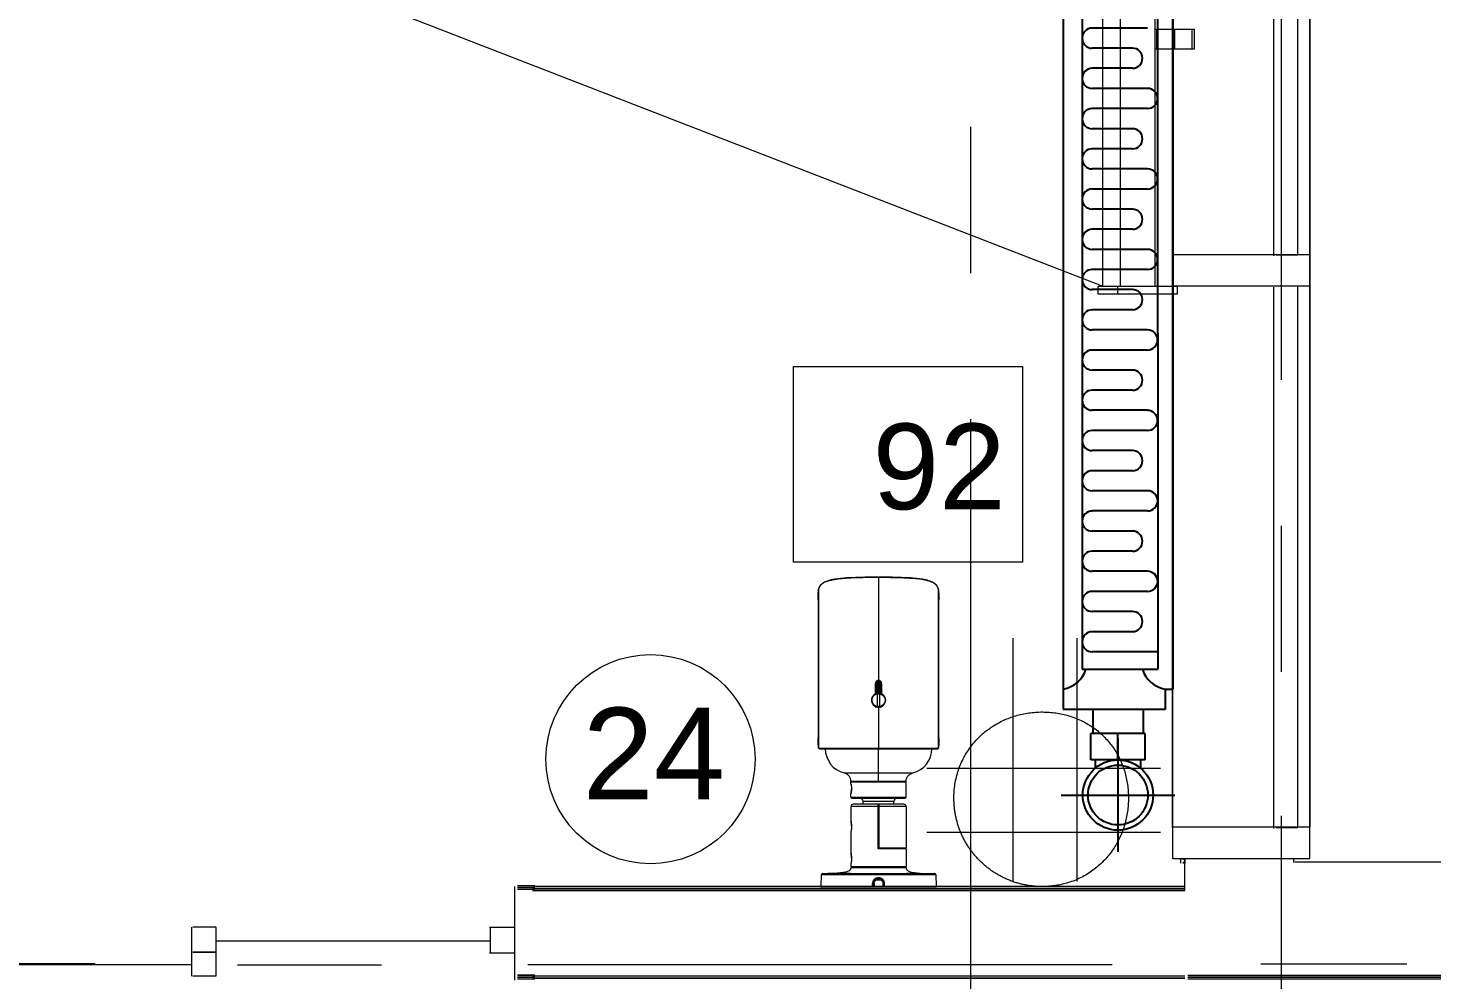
# Model space of a CAD drawing. Header units: inches. Extents: x 0.9 to 36.3, y 0.7 to 23.3.
# Drawn here: x 27.751 to 28.952, y 9.22 to 10.034 of the extents above; entities that cross this region are included whole.
import ezdxf

# ---------------------------------------------------------------- set-up
doc = ezdxf.new("R2010")
doc.units = ezdxf.units.IN
doc.layers.add('Baseboard heater', color=7, linetype='Continuous', true_color=0x581317)
doc.layers.add('Blocks', color=7, linetype='Continuous', lineweight=5, true_color=0x9a9c7f)
doc.layers.add('PDF_Geometry', color=7, linetype='Continuous', lineweight=9, true_color=0x777777)
for name, color, linetype, lineweight in [('CCTV', 38, 'Continuous', 0), ('Numbering CCTV', 38, 'Continuous', 0), ('Numbering receptecles', 170, 'Continuous', 15), ('Receptacles', 170, 'Continuous', 15)]:
    doc.layers.add(name, color=color, linetype=linetype, lineweight=lineweight)
doc.styles.get("Standard").update_dxf_attribs({"font": 'arial.ttf'})

msp = doc.modelspace()

# ---------------------------------------------------------------- linework, layer by layer
at = {"layer": 'Baseboard heater', "linetype": 'ByBlock', "ltscale": 0.5}
for p, q in [((28.6367, 11.0137), (28.6367, 9.4512)), ((28.7304, 10.9962), (28.7305, 9.4687)), ((28.696, 9.5178), (28.6616, 9.5178)), ((28.7176, 9.5006), (28.6616, 9.5006)), ((28.653, 9.4857), (28.7176, 9.4857)), ((28.724, 9.4687), (28.7305, 9.4687)), ((28.724, 9.4687), (28.724, 9.4512)), ((28.724, 9.4512), (28.6367, 9.4512))]:
    msp.add_line(p, q, dxfattribs=at)
at = {"layer": 'Baseboard heater', "linetype": 'ByBlock', "ltscale": 0.3}
for p, q in [((28.6529, 10.9793), (28.653, 9.4857)), ((28.7175, 10.9793), (28.7176, 9.4857)), ((28.7089, 10.0344), (28.6616, 10.0344)), ((28.696, 10.0172), (28.6616, 10.0172)), ((28.696, 10), (28.6616, 10)), ((28.7089, 9.9828), (28.6616, 9.9828)), ((28.7089, 9.9656), (28.6616, 9.9656)), ((28.696, 9.9483), (28.6616, 9.9483)), ((28.696, 9.9311), (28.6616, 9.9311)), ((28.7089, 9.9139), (28.6616, 9.9139)), ((28.7089, 9.8967), (28.6616, 9.8967)), ((28.696, 9.8795), (28.6616, 9.8795)), ((28.696, 9.8622), (28.6616, 9.8622)), ((28.7089, 9.845), (28.6616, 9.845)), ((28.7089, 9.8278), (28.6616, 9.8278)), ((28.696, 9.8106), (28.6616, 9.8106)), ((28.696, 9.7934), (28.6616, 9.7934)), ((28.7089, 9.7761), (28.6616, 9.7761)), ((28.7089, 9.7589), (28.6616, 9.7589)), ((28.696, 9.7417), (28.6616, 9.7417)), ((28.696, 9.7245), (28.6616, 9.7245)), ((28.7089, 9.7073), (28.6616, 9.7073)), ((28.7089, 9.69), (28.6616, 9.69)), ((28.696, 9.6728), (28.6616, 9.6728)), ((28.696, 9.6556), (28.6616, 9.6556)), ((28.709, 9.6384), (28.6616, 9.6384)), ((28.709, 9.6212), (28.6616, 9.6212)), ((28.696, 9.6039), (28.6616, 9.6039)), ((28.696, 9.5867), (28.6616, 9.5867)), ((28.709, 9.5695), (28.6616, 9.5695)), ((28.709, 9.5523), (28.6616, 9.5523)), ((28.696, 9.5351), (28.6616, 9.5351)), ((28.6621, 9.4512), (28.6621, 9.4306)), ((28.7051, 9.4512), (28.7051, 9.4306)), ((28.7069, 9.4306), (28.6604, 9.4306)), ((28.6604, 9.4082), (28.6604, 9.4306)), ((28.6836, 9.4082), (28.6836, 9.4306)), ((28.6836, 9.4266), (28.6836, 9.3294)), ((28.7069, 9.4082), (28.7069, 9.4306)), ((28.7069, 9.4082), (28.6604, 9.4082)), ((28.6642, 9.4082), (28.6642, 9.4011)), ((28.703, 9.4082), (28.703, 9.4011)), ((28.635, 9.378), (28.7322, 9.378))]:
    msp.add_line(p, q, dxfattribs=at)
at = {"layer": 'Baseboard heater', "linetype": 'ByBlock', "ltscale": 0.5}
for radius in [0.0301, 0.0256]:
    msp.add_circle((28.6836, 9.378), radius, dxfattribs=at)
at = {"layer": 'Baseboard heater', "linetype": 'ByBlock', "ltscale": 0.3}
for centre, start, end in [((28.6616, 10.0258), 90.0029, 270.0029), ((28.696, 10.0086), 270.0029, 90.0029), ((28.6616, 9.9914), 90.0029, 270.0029), ((28.7089, 9.9742), 270.0029, 90.0029), ((28.6616, 9.9569), 90.0029, 270.0029), ((28.696, 9.9397), 270.0029, 90.0029), ((28.6616, 9.9225), 90.0029, 270.0029), ((28.7089, 9.9053), 270.0029, 90.0029), ((28.6616, 9.8881), 90.0029, 270.0029), ((28.696, 9.8708), 270.0029, 90.0029), ((28.6616, 9.8536), 90.0029, 270.0029), ((28.7089, 9.8364), 270.0029, 90.0029), ((28.6616, 9.8192), 90.0029, 270.0029), ((28.696, 9.802), 270.0029, 90.0029), ((28.6616, 9.7847), 90.0029, 270.0029), ((28.7089, 9.7675), 270.0029, 90.0029), ((28.6616, 9.7503), 90.0029, 270.0029), ((28.696, 9.7331), 270.0029, 90.0029), ((28.6616, 9.7159), 90.0029, 270.0029), ((28.7089, 9.6986), 270.0029, 90.0029), ((28.6616, 9.6814), 90.0029, 270.0029), ((28.696, 9.6642), 270.0029, 90.0029), ((28.6616, 9.647), 90.0029, 270.0029), ((28.709, 9.6298), 270.0029, 90.0029), ((28.6616, 9.6125), 90.0029, 270.0029), ((28.696, 9.5953), 270.0029, 90.0029), ((28.6616, 9.5781), 90.0029, 270.0029), ((28.709, 9.5609), 270.0029, 90.0029), ((28.6616, 9.5437), 90.0029, 270.0029), ((28.696, 9.5265), 270.0029, 90.0029)]:
    msp.add_arc(centre, 0.00861, start, end, dxfattribs=at)
at = {"layer": 'Baseboard heater', "linetype": 'ByBlock', "ltscale": 0.5}
for centre, radius, start, end in [((28.6616, 9.5092), 0.00861, 90.0029, 270.0029), ((28.6324, 9.4933), 0.025, 280.1098, 342.1628), ((28.7284, 9.4933), 0.025, 197.8431, 259.896)]:
    msp.add_arc(centre, radius, start, end, dxfattribs=at)
at = {"layer": 'Blocks', "linetype": 'ByBlock'}
for p, q in [((28.6706, 9.8135), (28.6707, 10.8135)), ((28.6857, 10.8135), (28.6856, 9.8135)), ((28.7155, 9.8135), (28.7156, 10.8135)), ((28.7305, 10.5939), (28.7304, 10.0334)), ((28.717, 10.0165), (28.717, 10.0334)), ((28.7319, 10.0334), (28.7319, 10.0165)), ((28.7471, 10.0165), (28.7471, 10.0334)), ((28.7304, 10.0165), (28.7304, 9.8135)), ((28.6836, 9.8067), (28.6836, 9.8135)), ((28.7174, 9.8067), (28.7174, 9.8135))]:
    msp.add_line(p, q, dxfattribs=at)
at = {"layer": 'Blocks', "linetype": 'ByBlock', "ltscale": 0.001}
msp.add_line((27.4449, 10.289), (28.6706, 9.8135), dxfattribs=at)
at = {"layer": 'Blocks', "linetype": 'ByBlock'}
msp.add_lwpolyline([(28.7155, 10.0334), (28.7304, 10.0334), (28.7488, 10.0334), (28.7488, 10.0165), (28.7155, 10.0165)], dxfattribs=at)
msp.add_lwpolyline([(28.7343, 9.8135), (28.7343, 9.8067), (28.6667, 9.8067), (28.6667, 9.8135), (28.7304, 9.8135)], close=True, dxfattribs=at)
at = {"layer": 'CCTV', "linetype": 'ByBlock'}
for p, q in [((28.4274, 9.5538), (28.4276, 9.5549)), ((28.4274, 9.5537), (28.4276, 9.5548)), ((28.4274, 9.5538), (28.4274, 9.5537)), ((28.4276, 9.5548), (28.4276, 9.5549)), ((28.4276, 9.4182), (28.4276, 9.5548)), ((28.4787, 9.5646), (28.4787, 9.4762)), ((28.5299, 9.5538), (28.5297, 9.5549)), ((28.5297, 9.5549), (28.5297, 9.5548)), ((28.5297, 9.5548), (28.5299, 9.5537)), ((28.5297, 9.5548), (28.5297, 9.4182)), ((28.5299, 9.5537), (28.5299, 9.5538)), ((28.427, 9.545), (28.427, 9.545)), ((28.427, 9.545), (28.427, 9.4271)), ((28.427, 9.545), (28.427, 9.545)), ((28.4271, 9.5489), (28.4271, 9.549)), ((28.5302, 9.549), (28.5302, 9.5489)), ((28.5303, 9.4271), (28.5303, 9.545)), ((28.5303, 9.545), (28.5303, 9.545)), ((28.5303, 9.545), (28.5303, 9.545)), ((28.4758, 9.4733), (28.4758, 9.4646)), ((28.4764, 9.475), (28.4764, 9.4648)), ((28.4774, 9.4758), (28.4774, 9.4652)), ((28.4775, 9.4652), (28.4775, 9.4758)), ((28.4787, 9.4762), (28.4787, 9.4651)), ((28.4799, 9.4652), (28.4799, 9.4758)), ((28.4799, 9.4758), (28.4799, 9.4652)), ((28.4809, 9.4648), (28.4809, 9.475)), ((28.4815, 9.4646), (28.4815, 9.4733)), ((28.4777, 9.4537), (28.4777, 9.4646)), ((28.4777, 9.4646), (28.4796, 9.4646)), ((28.4796, 9.4646), (28.4796, 9.4537)), ((28.4796, 9.4537), (28.4777, 9.4537)), ((28.4787, 9.4531), (28.4787, 9.4177)), ((28.427, 9.4271), (28.427, 9.4271)), ((28.427, 9.4271), (28.427, 9.4271)), ((28.427, 9.427), (28.427, 9.4271)), ((28.5303, 9.4271), (28.5303, 9.4271)), ((28.5303, 9.4271), (28.5303, 9.4271)), ((28.5303, 9.4271), (28.5303, 9.427)), ((28.4275, 9.4182), (28.5298, 9.4182)), ((28.428, 9.4177), (28.5294, 9.4177)), ((28.4787, 9.3897), (28.4787, 9.4177)), ((28.5022, 9.3897), (28.4551, 9.3897)), ((28.5022, 9.3891), (28.4551, 9.3891)), ((28.4551, 9.3876), (28.4551, 9.3891)), ((28.4551, 9.3876), (28.4551, 9.3875)), ((28.4551, 9.3876), (28.4551, 9.3876)), ((28.4551, 9.3876), (28.4551, 9.3875)), ((28.4551, 9.3875), (28.4551, 9.3875)), ((28.4551, 9.3875), (28.4552, 9.3872)), ((28.4552, 9.3872), (28.4552, 9.3872)), ((28.4552, 9.3872), (28.4553, 9.3862)), ((28.4553, 9.3862), (28.4554, 9.3848)), ((28.4553, 9.3862), (28.4553, 9.3862)), ((28.4554, 9.3894), (28.5019, 9.3894)), ((28.5019, 9.3894), (28.4554, 9.3894)), ((28.4554, 9.3848), (28.4555, 9.3833)), ((28.5022, 9.3762), (28.5022, 9.3891)), ((28.4552, 9.3794), (28.4551, 9.3791)), ((28.4551, 9.379), (28.4551, 9.3791)), ((28.4551, 9.3791), (28.4551, 9.379)), ((28.4551, 9.3791), (28.4551, 9.3791)), ((28.4551, 9.379), (28.4551, 9.379)), ((28.4551, 9.3762), (28.4551, 9.379)), ((28.4551, 9.3762), (28.5022, 9.3762)), ((28.4554, 9.3818), (28.4554, 9.3818)), ((28.4555, 9.3833), (28.4555, 9.3833)), ((28.456, 9.3753), (28.5013, 9.3753)), ((28.4787, 9.3682), (28.4551, 9.3682)), ((28.4551, 9.3682), (28.4551, 9.3557)), ((28.4784, 9.3701), (28.457, 9.3701)), ((28.4918, 9.3725), (28.4655, 9.3725)), ((28.4655, 9.3701), (28.4655, 9.3725)), ((28.4784, 9.3321), (28.4784, 9.3682)), ((28.4787, 9.3335), (28.4787, 9.3698)), ((28.4787, 9.3324), (28.4787, 9.3698)), ((28.5022, 9.3682), (28.4787, 9.3682)), ((28.5003, 9.3701), (28.4789, 9.3701)), ((28.4789, 9.3682), (28.4789, 9.3657)), ((28.4789, 9.3657), (28.4789, 9.3335)), ((28.4919, 9.3725), (28.4918, 9.3725)), ((28.4919, 9.3701), (28.4919, 9.3725)), ((28.5022, 9.3682), (28.5022, 9.3329)), ((28.4551, 9.3557), (28.4551, 9.3557)), ((28.4551, 9.3557), (28.4551, 9.3556)), ((28.4551, 9.3556), (28.4551, 9.3556)), ((28.4551, 9.3556), (28.4551, 9.3556)), ((28.4551, 9.3556), (28.4552, 9.3553)), ((28.4552, 9.3553), (28.4553, 9.3543)), ((28.4553, 9.3543), (28.4553, 9.3543)), ((28.4553, 9.3543), (28.4555, 9.3528)), ((28.4555, 9.3528), (28.4555, 9.3513)), ((28.4555, 9.3513), (28.4555, 9.3513)), ((28.4555, 9.3497), (28.4555, 9.3497)), ((28.4551, 9.3469), (28.4551, 9.3469)), ((28.4551, 9.3468), (28.4551, 9.3469)), ((28.4551, 9.3468), (28.4551, 9.3284)), ((28.4553, 9.3482), (28.4553, 9.3482)), ((28.4551, 9.3284), (28.4551, 9.3283)), ((28.4551, 9.3283), (28.4551, 9.3284)), ((28.4551, 9.3283), (28.4551, 9.3283)), ((28.4551, 9.3283), (28.4551, 9.3283)), ((28.4551, 9.3283), (28.4552, 9.3279)), ((28.4552, 9.3279), (28.4553, 9.327)), ((28.4553, 9.327), (28.4555, 9.3255)), ((28.4553, 9.3269), (28.4553, 9.3269)), ((28.4555, 9.3255), (28.4555, 9.3239)), ((28.5022, 9.3321), (28.4784, 9.3321)), ((28.4787, 9.3335), (28.4789, 9.3335)), ((28.4787, 9.3325), (28.4993, 9.3325)), ((28.5019, 9.3324), (28.4787, 9.3324)), ((28.4796, 9.3329), (28.5022, 9.3329)), ((28.4796, 9.3326), (28.5019, 9.3326)), ((28.4992, 9.3326), (28.4993, 9.3325)), ((28.5022, 9.3321), (28.5022, 9.3168)), ((28.4551, 9.3195), (28.4551, 9.3195)), ((28.4551, 9.3195), (28.4551, 9.3195)), ((28.4551, 9.3195), (28.4551, 9.3168)), ((28.4551, 9.3168), (28.5022, 9.3168)), ((28.4551, 9.3161), (28.5022, 9.3161)), ((28.4553, 9.3209), (28.4553, 9.3209)), ((28.4572, 9.3165), (28.4553, 9.3164)), ((28.502, 9.3164), (28.4553, 9.3164)), ((28.5019, 9.3165), (28.4554, 9.3165)), ((28.4555, 9.3239), (28.4555, 9.3239)), ((28.4555, 9.3224), (28.4555, 9.3224)), ((28.5001, 9.3165), (28.502, 9.3164)), ((28.4297, 9.3098), (28.4292, 9.2999)), ((28.5276, 9.3098), (28.4297, 9.3098)), ((28.4306, 9.3107), (28.4544, 9.3107)), ((28.4445, 9.3107), (28.4439, 9.3107)), ((28.4455, 9.3107), (28.4445, 9.3107)), ((28.447, 9.3107), (28.4455, 9.3107)), ((28.4483, 9.3107), (28.447, 9.3107)), ((28.449, 9.3107), (28.4483, 9.3107)), ((28.449, 9.3107), (28.4498, 9.3107)), ((28.5267, 9.3107), (28.4544, 9.3107)), ((28.4735, 9.2994), (28.4735, 9.3022)), ((28.4744, 9.3022), (28.4744, 9.2994)), ((28.4748, 9.3023), (28.4748, 9.2994)), ((28.4809, 9.3053), (28.4764, 9.3053)), ((28.4825, 9.2994), (28.4825, 9.3023)), ((28.4829, 9.2994), (28.4829, 9.3022)), ((28.4838, 9.2994), (28.4838, 9.3022)), ((28.5048, 9.3108), (28.5048, 9.3108)), ((28.5071, 9.3107), (28.5071, 9.3107)), ((28.5096, 9.3107), (28.5097, 9.3107)), ((28.5117, 9.3107), (28.5104, 9.3107)), ((28.5127, 9.3107), (28.5117, 9.3107)), ((28.5119, 9.3107), (28.5119, 9.3107)), ((28.5133, 9.3107), (28.5127, 9.3107)), ((28.5137, 9.3107), (28.5133, 9.3107)), ((28.5134, 9.3107), (28.5134, 9.3107)), ((28.5276, 9.3098), (28.5281, 9.2999)), ((28.4292, 9.2999), (28.4735, 9.2999)), ((28.5276, 9.2994), (28.4297, 9.2994)), ((28.4838, 9.2999), (28.5281, 9.2999))]:
    msp.add_line(p, q, dxfattribs=at)
for points in [[(28.4787, 9.5646), (28.4668, 9.5645), (28.451, 9.5639), (28.4413, 9.5628), (28.4378, 9.5621), (28.4324, 9.5603), (28.4286, 9.5573), (28.4276, 9.5549)], [(28.5297, 9.5549), (28.5287, 9.5573), (28.525, 9.5603), (28.5195, 9.5621), (28.516, 9.5628), (28.5063, 9.5639), (28.4906, 9.5645), (28.4787, 9.5646)], [(28.4555, 9.3833), (28.4554, 9.3818), (28.4553, 9.3804), (28.4552, 9.3794)], [(28.4555, 9.3513), (28.4555, 9.3497), (28.4553, 9.3482), (28.4552, 9.3472), (28.4551, 9.3469)], [(28.4555, 9.3239), (28.4555, 9.3224), (28.4553, 9.3209), (28.4552, 9.3199), (28.4551, 9.3195)], [(28.4439, 9.3107), (28.4435, 9.3107), (28.4434, 9.3107), (28.4434, 9.3107), (28.4434, 9.3107)], [(28.4544, 9.3109), (28.4544, 9.3109), (28.4544, 9.3108), (28.4542, 9.3108), (28.454, 9.3108), (28.4538, 9.3108), (28.4535, 9.3108), (28.4531, 9.3108), (28.4526, 9.3108), (28.452, 9.3108), (28.4514, 9.3108), (28.4506, 9.3107), (28.4498, 9.3107)], [(28.5104, 9.3107), (28.5093, 9.3107), (28.5086, 9.3107), (28.5079, 9.3107), (28.5071, 9.3107), (28.5063, 9.3107), (28.5055, 9.3108), (28.5049, 9.3108), (28.5044, 9.3108), (28.504, 9.3108), (28.5036, 9.3108), (28.5033, 9.3108), (28.5031, 9.3108), (28.503, 9.3108), (28.5029, 9.3109)]]:
    msp.add_lwpolyline(points, dxfattribs=at)
msp.add_circle((28.4787, 9.4592), 0.00556, dxfattribs=at)
for centre, radius, start, end in [((28.4306, 9.5532), 0.0033, 168.119, 169.1187), ((28.434, 9.5534), 0.0066, 162.8716, 167.331), ((28.4343, 9.5533), 0.00683, 167.3137, 168.0753), ((28.5231, 9.5534), 0.00672, 12.6929, 14.3956), ((28.523, 9.5533), 0.00688, 11.918, 12.696), ((28.5267, 9.5532), 0.0033, 10.8929, 11.8814), ((28.5873, 9.5451), 0.1603, 178.6387, 180.0077), ((28.3778, 9.5452), 0.1525, 359.9562, 1.3963), ((28.4787, 9.4733), 0.00283, 0, 180), ((28.4729, 9.459), 0.000377, 112.2932, 251.7068), ((28.4729, 9.4598), 0.000377, 104.2932, 243.7068), ((28.473, 9.4582), 0.000377, 120.2932, 259.7068), ((28.4731, 9.4606), 0.000377, 96.2932, 235.7068), ((28.4787, 9.4592), 0.00589, 169.4414, 170.5586), ((28.4787, 9.4592), 0.00589, 177.4414, 178.5586), ((28.4787, 9.4592), 0.00589, 185.4414, 186.5586), ((28.4732, 9.4574), 0.000377, 128.2932, 267.7068), ((28.4733, 9.4613), 0.000377, 88.2932, 227.7068), ((28.4787, 9.4592), 0.00589, 193.4414, 194.5586), ((28.4787, 9.4592), 0.00589, 161.4414, 162.5586), ((28.4735, 9.4567), 0.000377, 136.2932, 275.7068), ((28.4787, 9.4592), 0.00589, 201.4414, 202.5586), ((28.4737, 9.4621), 0.000377, 80.2932, 219.7068), ((28.4787, 9.4592), 0.00589, 153.4414, 154.5586), ((28.4741, 9.4627), 0.000377, 72.2932, 211.7068), ((28.4787, 9.4592), 0.00589, 145.4414, 146.5586), ((28.4787, 9.4592), 0.00589, 137.4414, 138.5586), ((28.4747, 9.4633), 0.000377, 64.2932, 203.7068), ((28.4787, 9.4592), 0.00589, 129.4414, 130.5586), ((28.4753, 9.4638), 0.000377, 56.2932, 195.7068), ((28.4787, 9.4592), 0.00589, 121.4414, 122.5586), ((28.476, 9.4643), 0.000377, 48.2932, 187.7068), ((28.4787, 9.4592), 0.00589, 113.4414, 114.5586), ((28.4767, 9.4646), 0.000377, 40.2932, 179.7068), ((28.4787, 9.4592), 0.00589, 105.4414, 106.5586), ((28.4775, 9.4648), 0.000377, 32.2932, 171.7068), ((28.4787, 9.4592), 0.00589, 97.4414, 98.5586), ((28.4783, 9.4649), 0.000377, 24.2932, 163.7068), ((28.4787, 9.4592), 0.00589, 89.4414, 90.5586), ((28.4791, 9.4649), 0.000377, 16.2932, 155.7068), ((28.4787, 9.4592), 0.00589, 81.4414, 82.5586), ((28.4799, 9.4648), 0.000377, 8.2932, 147.7068), ((28.4787, 9.4592), 0.00589, 73.4414, 74.5586), ((28.4806, 9.4646), 0.000377, 0.2932, 139.7068), ((28.4787, 9.4592), 0.00589, 65.4414, 66.5586), ((28.4814, 9.4643), 0.000377, 352.2932, 131.7068), ((28.4787, 9.4592), 0.00589, 57.4414, 58.5586), ((28.482, 9.4638), 0.000377, 344.2932, 123.7068), ((28.4787, 9.4592), 0.00589, 49.4414, 50.5586), ((28.4826, 9.4633), 0.000377, 336.2932, 115.7068), ((28.4787, 9.4592), 0.00589, 41.4414, 42.5586), ((28.4832, 9.4627), 0.000377, 328.2932, 107.7068), ((28.4787, 9.4592), 0.00589, 33.4414, 34.5586), ((28.4836, 9.4621), 0.000377, 320.2932, 99.7068), ((28.4838, 9.4567), 0.000377, 264.2932, 43.7068), ((28.4787, 9.4592), 0.00589, 25.4414, 26.5586), ((28.484, 9.4613), 0.000377, 312.2932, 91.7068), ((28.4841, 9.4574), 0.000377, 272.2932, 51.7068), ((28.4787, 9.4592), 0.00589, 337.4414, 338.5586), ((28.4787, 9.4592), 0.00589, 17.4414, 18.5586), ((28.4842, 9.4606), 0.000377, 304.2932, 83.7068), ((28.4787, 9.4592), 0.00589, 9.4414, 10.5586), ((28.4843, 9.4582), 0.000377, 280.2932, 59.7068), ((28.4787, 9.4592), 0.00589, 345.4414, 346.5586), ((28.4844, 9.4598), 0.000377, 296.2932, 75.7068), ((28.4787, 9.4592), 0.00589, 1.4414, 2.5586), ((28.4844, 9.459), 0.000377, 288.2932, 67.7068), ((28.4787, 9.4592), 0.00589, 353.4414, 354.5586), ((28.4787, 9.4592), 0.00589, 209.4414, 210.5586), ((28.4739, 9.456), 0.000377, 144.2932, 283.7068), ((28.4787, 9.4592), 0.00589, 217.4414, 218.5586), ((28.4744, 9.4553), 0.000377, 152.2932, 291.7068), ((28.4787, 9.4592), 0.00589, 225.4414, 226.5586), ((28.475, 9.4548), 0.000377, 160.2932, 299.7068), ((28.4787, 9.4592), 0.00589, 233.4414, 234.5586), ((28.4756, 9.4543), 0.000377, 168.2932, 307.7068), ((28.4787, 9.4592), 0.00589, 241.4414, 242.5586), ((28.4763, 9.4539), 0.000377, 176.2932, 315.7068), ((28.4787, 9.4592), 0.00589, 249.4414, 250.5586), ((28.4771, 9.4537), 0.000377, 184.2932, 323.7068), ((28.4787, 9.4592), 0.00589, 257.4414, 258.5586), ((28.4779, 9.4535), 0.000377, 192.2932, 331.7068), ((28.4787, 9.4592), 0.00589, 265.4414, 266.5586), ((28.4787, 9.4534), 0.000377, 200.2932, 339.7068), ((28.4787, 9.4592), 0.00589, 273.4414, 274.5586), ((28.4795, 9.4535), 0.000377, 208.2932, 347.7068), ((28.4787, 9.4592), 0.00589, 281.4414, 282.5586), ((28.4802, 9.4537), 0.000377, 216.2932, 355.7068), ((28.4787, 9.4592), 0.00589, 289.4414, 290.5586), ((28.481, 9.4539), 0.000377, 224.2932, 3.7068), ((28.4787, 9.4592), 0.00589, 297.4414, 298.5586), ((28.4817, 9.4543), 0.000377, 232.2932, 11.7068), ((28.4787, 9.4592), 0.00589, 305.4414, 306.5586), ((28.4824, 9.4548), 0.000377, 240.2932, 19.7068), ((28.4787, 9.4592), 0.00589, 313.4414, 314.5586), ((28.4829, 9.4553), 0.000377, 248.2932, 27.7068), ((28.4834, 9.456), 0.000377, 256.2932, 35.7068), ((28.4787, 9.4592), 0.00589, 321.4414, 322.5586), ((28.4787, 9.4592), 0.00589, 329.4414, 330.5586), ((28.5894, 9.4271), 0.1623, 180.0379, 180.8928), ((28.3645, 9.4271), 0.1658, 359.1339, 359.9504), ((28.4708, 9.423), 0.0437, 183.5364, 183.772), ((28.4281, 9.4182), 0.000471, 179.9607, 269.9607), ((28.428, 9.4182), 0.00047, 220.1314, 269.9952), ((28.4545, 9.4177), 0.0214, 180, 255.7838), ((28.5028, 9.4177), 0.0214, 284.2162, 0), ((28.5293, 9.4182), 0.000471, 270.0392, 0.0393), ((28.5294, 9.4182), 0.00047, 270.0047, 318.0476), ((28.5288, 9.4185), 0.00111, 339.9561, 341.2777), ((28.4554, 9.3897), 0.000283, 182.1629, 269.9884), ((28.4554, 9.3891), 0.000283, 90, 180), ((28.4295, 9.3829), 0.026, 9.7365, 10.4294), ((28.5019, 9.3897), 0.000283, 270.0139, 357.8293), ((28.5019, 9.3891), 0.000283, 0, 90), ((28.4318, 9.3834), 0.0237, 350.2404, 356.1922), ((28.4307, 9.3835), 0.0248, 349.5539, 350.2963), ((28.456, 9.3762), 0.000943, 180, 270), ((28.4326, 9.3833), 0.0229, 356.2833, 359.9935), ((28.4626, 9.3725), 0.00283, 360, 89.9984), ((28.4947, 9.3725), 0.00283, 90.0016, 180), ((28.5013, 9.3762), 0.000943, 270, 0), ((28.457, 9.3682), 0.00189, 89.9951, 180.0003), ((28.4784, 9.3698), 0.000283, 0.0002, 90.0001), ((28.4789, 9.3698), 0.000283, 90, 180.0003), ((28.5003, 9.3682), 0.00189, 359.9999, 89.9956), ((28.4796, 9.3335), 0.000943, 179.9999, 270), ((28.4996, 9.3329), 0.000471, 225, 270), ((28.5019, 9.3329), 0.000283, 270.0174, 359.9522), ((28.5019, 9.3321), 0.000283, 359.9526, 90.0169), ((28.4588, 9.3187), 0.00382, 168.3921, 168.6145), ((28.4554, 9.3168), 0.000283, 180, 270), ((28.4554, 9.3161), 0.000283, 93.3342, 176.5845), ((28.5019, 9.3168), 0.000283, 270, 360), ((28.5019, 9.3161), 0.000283, 3.4156, 86.6656), ((28.4307, 9.3098), 0.000943, 90.2612, 176.991), ((28.4433, 9.3103), 0.000466, 87.1644, 90.3609), ((28.4546, 9.3104), 0.000471, 91.4591, 132.968), ((28.4787, 9.3022), 0.00518, 0, 180), ((28.4787, 9.3022), 0.0047, 178.5039, 179.9886), ((28.4787, 9.3022), 0.00424, 0, 180), ((28.4786, 9.3022), 0.0047, 0.0079, 1.4905), ((28.5027, 9.3104), 0.000471, 47.032, 88.5409), ((28.504, 9.3229), 0.0121, 266.175, 266.4349), ((28.5106, 9.7644), 0.4537, 269.5574, 269.8737), ((28.5123, 10.3124), 1.0016, 269.8511, 269.977), ((28.5123, 9.8943), 0.5836, 269.9657, 270.1122), ((28.514, 9.3103), 0.000466, 89.6391, 92.833), ((28.5267, 9.3098), 0.000943, 3.009, 89.7389), ((28.4297, 9.2999), 0.000471, 177, 270), ((28.5276, 9.2999), 0.000471, 270, 3)]:
    msp.add_arc(centre, radius, start, end, dxfattribs=at)
for points, knots in [([(28.427, 9.545), (28.427, 9.546), (28.427, 9.5478), (28.4271, 9.5503), (28.4272, 9.5521), (28.4273, 9.5532), (28.4273, 9.5536), (28.4274, 9.5538)], [0, 0, 0, 0, 0.329676, 0.624769, 0.854843, 0.938729, 1, 1, 1, 1]), ([(28.4272, 9.552), (28.4272, 9.5521), (28.4272, 9.5524), (28.4272, 9.5528), (28.4273, 9.553)], [0, 0, 0, 0, 0.280719, 1, 1, 1, 1]), ([(28.4273, 9.553), (28.4273, 9.5531), (28.4273, 9.5533), (28.4273, 9.5536), (28.4274, 9.5537)], [0, 0, 0, 0, 0.305351, 1, 1, 1, 1]), ([(28.4787, 9.5642), (28.4756, 9.5642), (28.4696, 9.5641), (28.4621, 9.564), (28.4562, 9.5638), (28.4518, 9.5635), (28.4475, 9.5632), (28.4435, 9.5627), (28.4398, 9.5622), (28.437, 9.5615), (28.435, 9.561), (28.4334, 9.5604), (28.4319, 9.5598), (28.4307, 9.5591), (28.4298, 9.5584), (28.4289, 9.5576), (28.4282, 9.5565), (28.4279, 9.5557), (28.4277, 9.5553)], [0, 0, 0, 0, 0.16895, 0.337337, 0.42085, 0.503288, 0.583665, 0.660468, 0.731538, 0.794467, 0.822316, 0.847639, 0.890831, 0.909132, 0.925542, 0.953902, 0.978104, 1, 1, 1, 1]), ([(28.5297, 9.555), (28.5296, 9.5554), (28.5293, 9.5562), (28.5283, 9.5578), (28.5264, 9.5593), (28.5239, 9.5604), (28.5213, 9.5613), (28.518, 9.5621), (28.5143, 9.5627), (28.511, 9.5631), (28.5082, 9.5633), (28.5052, 9.5635), (28.5015, 9.5637), (28.497, 9.5639), (28.4924, 9.564), (28.4863, 9.5641), (28.4817, 9.5642), (28.4787, 9.5642)], [0, 0, 0, 0, 0.021763, 0.045513, 0.106268, 0.148141, 0.200098, 0.262267, 0.333115, 0.410206, 0.45033, 0.491185, 0.574399, 0.658801, 0.743802, 0.829099, 1, 1, 1, 1]), ([(28.5299, 9.5538), (28.53, 9.5536), (28.53, 9.5532), (28.5301, 9.5521), (28.5302, 9.5503), (28.5303, 9.5478), (28.5303, 9.546), (28.5303, 9.545)], [0, 0, 0, 0, 0.061242, 0.145109, 0.375171, 0.670285, 1, 1, 1, 1]), ([(28.5299, 9.5537), (28.5299, 9.5537), (28.53, 9.5534), (28.53, 9.5532), (28.53, 9.553)], [0, 0, 0, 0, 0.193013, 1, 1, 1, 1]), ([(28.53, 9.553), (28.53, 9.5529), (28.5301, 9.5526), (28.5301, 9.5522), (28.5301, 9.552)], [0, 0, 0, 0, 0.219658, 1, 1, 1, 1]), ([(28.4271, 9.549), (28.4271, 9.5493), (28.4271, 9.5503), (28.4271, 9.5513), (28.4272, 9.552)], [0, 0, 0, 0, 0.279998, 1, 1, 1, 1]), ([(28.5301, 9.552), (28.5301, 9.5518), (28.5302, 9.5508), (28.5302, 9.5498), (28.5302, 9.549)], [0, 0, 0, 0, 0.217239, 1, 1, 1, 1]), ([(28.4274, 9.4185), (28.4273, 9.4187), (28.4273, 9.4191), (28.4272, 9.4202), (28.4271, 9.422), (28.427, 9.4244), (28.427, 9.4262), (28.427, 9.4271)], [0, 0, 0, 0, 0.064688, 0.150909, 0.38261, 0.675091, 1, 1, 1, 1]), ([(28.4272, 9.4203), (28.4271, 9.4209), (28.4271, 9.4224), (28.427, 9.4238), (28.427, 9.4246)], [0, 0, 0, 0, 0.45263, 1, 1, 1, 1]), ([(28.5303, 9.4246), (28.5303, 9.4242), (28.5302, 9.4233), (28.5302, 9.4221), (28.5302, 9.421), (28.5301, 9.42), (28.5301, 9.4193), (28.53, 9.4188), (28.5299, 9.4185), (28.5299, 9.4183), (28.5299, 9.4182), (28.5298, 9.4182), (28.5298, 9.4182)], [0, 0, 0, 0, 0.207455, 0.399562, 0.571382, 0.718495, 0.837159, 0.924422, 0.955628, 0.978348, 0.992746, 1, 1, 1, 1]), ([(28.5303, 9.4271), (28.5303, 9.4262), (28.5303, 9.4244), (28.5302, 9.4219), (28.5301, 9.4201), (28.53, 9.419), (28.53, 9.4186), (28.5299, 9.4184)], [0, 0, 0, 0, 0.329568, 0.624521, 0.854772, 0.938556, 1, 1, 1, 1]), ([(28.4275, 9.4182), (28.4275, 9.4182), (28.4274, 9.4182), (28.4274, 9.4183), (28.4274, 9.4185), (28.4273, 9.4188), (28.4272, 9.4194), (28.4272, 9.4198), (28.4272, 9.4201)], [0, 0, 0, 0, 0.025196, 0.076231, 0.157082, 0.2682, 0.578703, 1, 1, 1, 1]), ([(28.4274, 9.4182), (28.4274, 9.4182), (28.4274, 9.4183), (28.4274, 9.4184), (28.4274, 9.4185)], [0, 0, 0, 0, 0.229035, 1, 1, 1, 1]), ([(28.4276, 9.4179), (28.4275, 9.4179), (28.4275, 9.418), (28.4274, 9.4181), (28.4274, 9.4182)], [0, 0, 0, 0, 0.310706, 1, 1, 1, 1]), ([(28.428, 9.4177), (28.4279, 9.4177), (28.4277, 9.4178), (28.4276, 9.4179), (28.4276, 9.4179)], [0, 0, 0, 0, 0.567595, 1, 1, 1, 1]), ([(28.5297, 9.4179), (28.5297, 9.4178), (28.5296, 9.4177), (28.5294, 9.4177), (28.5294, 9.4177)], [0, 0, 0, 0, 0.441295, 1, 1, 1, 1]), ([(28.5299, 9.4181), (28.5299, 9.4181), (28.5298, 9.418), (28.5298, 9.4179), (28.5297, 9.4179)], [0, 0, 0, 0, 0.207703, 1, 1, 1, 1]), ([(28.5299, 9.4184), (28.5299, 9.4184), (28.5299, 9.4183), (28.5299, 9.4182), (28.5299, 9.4181)], [0, 0, 0, 0, 0.268551, 1, 1, 1, 1]), ([(28.4551, 9.3897), (28.4551, 9.3905), (28.4547, 9.3922), (28.4535, 9.3944), (28.4516, 9.3961), (28.45, 9.3968), (28.4492, 9.397)], [0, 0, 0, 0, 0.25011, 0.499979, 0.749911, 1, 1, 1, 1]), ([(28.4492, 9.397), (28.4492, 9.397), (28.4492, 9.397), (28.4493, 9.397), (28.4493, 9.397), (28.4494, 9.397), (28.4494, 9.397), (28.4496, 9.397), (28.4498, 9.397), (28.4501, 9.397), (28.4505, 9.397), (28.4509, 9.397), (28.4514, 9.397), (28.4519, 9.397), (28.4528, 9.397), (28.454, 9.397), (28.4556, 9.397), (28.4575, 9.397), (28.4596, 9.397), (28.4619, 9.397), (28.4643, 9.397), (28.4679, 9.397), (28.4727, 9.397), (28.4766, 9.397), (28.4787, 9.397)], [0, 0, 0, 0, 0.000301, 0.001197, 0.002683, 0.004751, 0.007393, 0.010602, 0.018692, 0.028967, 0.041382, 0.055898, 0.072473, 0.091076, 0.111707, 0.159142, 0.214994, 0.279001, 0.350326, 0.42805, 0.511613, 0.600683, 0.793467, 1, 1, 1, 1]), ([(28.4787, 9.397), (28.4807, 9.397), (28.4846, 9.397), (28.4902, 9.397), (28.4946, 9.397), (28.4977, 9.397), (28.4998, 9.397), (28.5017, 9.397), (28.5033, 9.397), (28.5047, 9.397), (28.5059, 9.397), (28.5067, 9.397), (28.5072, 9.397), (28.5075, 9.397), (28.5078, 9.397), (28.5079, 9.397), (28.508, 9.397), (28.5081, 9.397), (28.5081, 9.397)], [0, 0, 0, 0, 0.206533, 0.399317, 0.57195, 0.649674, 0.720999, 0.785006, 0.840858, 0.888293, 0.927527, 0.958618, 0.971033, 0.981308, 0.989398, 0.995249, 0.998803, 1, 1, 1, 1]), ([(28.5022, 9.3897), (28.5023, 9.3905), (28.5026, 9.3922), (28.5038, 9.3944), (28.5057, 9.3961), (28.5073, 9.3968), (28.5081, 9.397)], [0, 0, 0, 0, 0.25011, 0.499979, 0.749911, 1, 1, 1, 1]), ([(28.4551, 9.3873), (28.4552, 9.387), (28.4554, 9.3857), (28.4555, 9.3844), (28.4555, 9.3833)], [0, 0, 0, 0, 0.16346, 1, 1, 1, 1]), ([(28.4784, 9.3682), (28.4784, 9.3683), (28.4784, 9.3686), (28.4784, 9.3689), (28.4784, 9.3693), (28.4784, 9.3695), (28.4784, 9.3697), (28.4784, 9.3698), (28.4784, 9.3699), (28.4784, 9.37), (28.4784, 9.37), (28.4784, 9.37), (28.4784, 9.3701), (28.4784, 9.3701), (28.4784, 9.3701), (28.4784, 9.3701), (28.4784, 9.3701), (28.4784, 9.3701)], [0, 0, 0, 0, 0.195031, 0.382715, 0.555562, 0.707111, 0.773007, 0.831468, 0.88192, 0.923867, 0.956937, 0.970029, 0.980777, 0.989163, 0.995173, 0.998789, 1, 1, 1, 1]), ([(28.4789, 9.3701), (28.4789, 9.3701), (28.4789, 9.3701), (28.4789, 9.3701), (28.4789, 9.3701), (28.4789, 9.3701), (28.4789, 9.37), (28.4789, 9.37), (28.4789, 9.37), (28.4789, 9.3699), (28.4789, 9.3698), (28.4789, 9.3697), (28.4789, 9.3695), (28.4789, 9.3693), (28.4789, 9.3689), (28.4789, 9.3686), (28.4789, 9.3683), (28.4789, 9.3682)], [0, 0, 0, 0, 0.001211, 0.004824, 0.010829, 0.019214, 0.029964, 0.043058, 0.076115, 0.118071, 0.168524, 0.226977, 0.292884, 0.444426, 0.617298, 0.804923, 1, 1, 1, 1]), ([(28.4555, 9.3513), (28.4555, 9.3515), (28.4555, 9.352), (28.4555, 9.3528), (28.4554, 9.3535), (28.4553, 9.3543), (28.4552, 9.355), (28.4551, 9.3555), (28.4551, 9.3557)], [0, 0, 0, 0, 0.180756, 0.355289, 0.518546, 0.66425, 0.888408, 1, 1, 1, 1]), ([(28.4551, 9.3557), (28.4551, 9.3557), (28.4551, 9.3557), (28.4551, 9.3557), (28.4551, 9.3557)], [0, 0, 0, 0, 0.399911, 1, 1, 1, 1]), ([(28.4555, 9.3513), (28.4555, 9.3507), (28.4555, 9.3497), (28.4554, 9.3484), (28.4552, 9.3474), (28.4551, 9.347), (28.4551, 9.3468)], [0, 0, 0, 0, 0.362731, 0.675684, 0.898012, 1, 1, 1, 1]), ([(28.4551, 9.3468), (28.4551, 9.3468), (28.4551, 9.3468), (28.4551, 9.3468), (28.4551, 9.3468)], [0, 0, 0, 0, 0.3695, 1, 1, 1, 1]), ([(28.4551, 9.3284), (28.4551, 9.3284), (28.4551, 9.3284), (28.4551, 9.3284), (28.4551, 9.3284)], [0, 0, 0, 0, 0.399191, 1, 1, 1, 1]), ([(28.4555, 9.3239), (28.4555, 9.3242), (28.4555, 9.3247), (28.4555, 9.3255), (28.4554, 9.3262), (28.4553, 9.327), (28.4552, 9.3277), (28.4551, 9.3282), (28.4551, 9.3283)], [0, 0, 0, 0, 0.181707, 0.357092, 0.520994, 0.66706, 0.89078, 1, 1, 1, 1]), ([(28.4784, 9.3321), (28.4784, 9.3321), (28.4784, 9.3322), (28.4785, 9.3323), (28.4786, 9.3323), (28.4786, 9.3323), (28.4786, 9.3324), (28.4786, 9.3324), (28.4786, 9.3324), (28.4786, 9.3324), (28.4787, 9.3324), (28.4787, 9.3324), (28.4787, 9.3324)], [0, 0, 0, 0, 0.333634, 0.493974, 0.64506, 0.781451, 0.84162, 0.894676, 0.938748, 0.971951, 0.992756, 1, 1, 1, 1]), ([(28.4789, 9.3335), (28.4789, 9.3334), (28.479, 9.3333), (28.4791, 9.3331), (28.4793, 9.3329), (28.4795, 9.3329), (28.4796, 9.3329)], [0, 0, 0, 0, 0.250016, 0.500028, 0.750035, 1, 1, 1, 1]), ([(28.4796, 9.3329), (28.4796, 9.3328), (28.4796, 9.3328), (28.4796, 9.3327), (28.4796, 9.3327), (28.4796, 9.3326), (28.4796, 9.3326), (28.4796, 9.3326), (28.4796, 9.3326), (28.4796, 9.3326)], [0, 0, 0, 0, 0.381694, 0.554211, 0.705338, 0.829431, 0.921948, 0.979181, 1, 1, 1, 1]), ([(28.4551, 9.3161), (28.4551, 9.3158), (28.455, 9.3153), (28.4548, 9.3146), (28.4544, 9.314), (28.4538, 9.3134), (28.4528, 9.3128), (28.4515, 9.3122), (28.45, 9.3119), (28.4479, 9.3115), (28.4451, 9.3112), (28.4416, 9.3109), (28.438, 9.3108), (28.4344, 9.3107), (28.4319, 9.3107), (28.4307, 9.3107)], [0, 0, 0, 0, 0.031047, 0.058469, 0.083921, 0.108718, 0.159185, 0.212975, 0.27011, 0.330095, 0.456287, 0.587981, 0.723285, 0.860877, 1, 1, 1, 1]), ([(28.4555, 9.3239), (28.4555, 9.3234), (28.4555, 9.3224), (28.4554, 9.3211), (28.4552, 9.3201), (28.4551, 9.3197), (28.4551, 9.3195)], [0, 0, 0, 0, 0.356849, 0.666708, 0.89065, 1, 1, 1, 1]), ([(28.4551, 9.3195), (28.4551, 9.3195), (28.4551, 9.3195), (28.4551, 9.3195), (28.4551, 9.3195)], [0, 0, 0, 0, 0.369358, 1, 1, 1, 1]), ([(28.5022, 9.3161), (28.5022, 9.3158), (28.5023, 9.3153), (28.5026, 9.3146), (28.5029, 9.314), (28.5035, 9.3134), (28.5045, 9.3128), (28.5058, 9.3122), (28.5073, 9.3118), (28.5094, 9.3115), (28.5122, 9.3112), (28.5157, 9.3109), (28.5193, 9.3108), (28.523, 9.3107), (28.5254, 9.3107), (28.5266, 9.3107)], [0, 0, 0, 0, 0.031043, 0.058459, 0.083906, 0.108701, 0.159168, 0.212963, 0.270104, 0.330093, 0.456292, 0.587989, 0.723294, 0.860882, 1, 1, 1, 1]), ([(28.4433, 9.3107), (28.4433, 9.3107), (28.4433, 9.3107), (28.4434, 9.3107), (28.4434, 9.3107), (28.4434, 9.3107), (28.4435, 9.3107), (28.4436, 9.3107), (28.4438, 9.3107), (28.444, 9.3107), (28.4443, 9.3107), (28.4446, 9.3107), (28.4451, 9.3107), (28.4459, 9.3107), (28.4469, 9.3107), (28.4479, 9.3107), (28.4486, 9.3107), (28.449, 9.3107)], [0, 0, 0, 0, 0.001083, 0.004677, 0.010748, 0.019252, 0.030141, 0.043367, 0.076642, 0.118695, 0.16913, 0.227539, 0.293447, 0.445094, 0.617931, 0.805158, 1, 1, 1, 1]), ([(28.4434, 9.3107), (28.4434, 9.3107), (28.4434, 9.3107), (28.4433, 9.3107), (28.4433, 9.3107)], [0, 0, 0, 0, 0.510054, 1, 1, 1, 1]), ([(28.449, 9.3109), (28.4478, 9.3109), (28.4462, 9.3108), (28.4443, 9.3108), (28.4436, 9.3107), (28.4434, 9.3107)], [0, 0, 0, 0, 0.648972, 0.876968, 1, 1, 1, 1]), ([(28.4545, 9.3109), (28.4544, 9.3109), (28.4542, 9.311), (28.4535, 9.311), (28.4524, 9.311), (28.4508, 9.311), (28.4497, 9.3109), (28.449, 9.3109)], [0, 0, 0, 0, 0.050246, 0.1273, 0.355274, 0.657213, 1, 1, 1, 1]), ([(28.4491, 9.3107), (28.4494, 9.3107), (28.4501, 9.3107), (28.4512, 9.3107), (28.4521, 9.3108), (28.4528, 9.3108), (28.4533, 9.3108), (28.4536, 9.3108), (28.4539, 9.3108), (28.4542, 9.3108), (28.4543, 9.3108), (28.4545, 9.3109), (28.4545, 9.3109), (28.4546, 9.3109), (28.4546, 9.3109)], [0, 0, 0, 0, 0.195644, 0.383042, 0.555658, 0.706858, 0.772491, 0.830705, 0.880953, 0.922708, 0.955634, 0.979694, 0.994666, 1, 1, 1, 1]), ([(28.4546, 9.3109), (28.4546, 9.3109), (28.4546, 9.3109), (28.4545, 9.3109), (28.4545, 9.3109), (28.4545, 9.3109)], [0, 0, 0, 0, 0.234882, 0.561752, 1, 1, 1, 1]), ([(28.474, 9.3022), (28.4739, 9.3022), (28.4738, 9.3022), (28.4737, 9.3022), (28.4736, 9.3022), (28.4736, 9.3022), (28.4735, 9.3022), (28.4735, 9.3022), (28.4735, 9.3022), (28.4735, 9.3022)], [0, 0, 0, 0, 0.35643, 0.535493, 0.69769, 0.830118, 0.925702, 0.980783, 1, 1, 1, 1]), ([(28.474, 9.3023), (28.474, 9.303), (28.4744, 9.3044), (28.4753, 9.3055), (28.4758, 9.306)], [0, 0, 0, 0, 0.500625, 1, 1, 1, 1]), ([(28.4744, 9.3022), (28.4744, 9.3022), (28.4744, 9.3022), (28.4744, 9.3022), (28.4743, 9.3022), (28.4743, 9.3022), (28.4742, 9.3022), (28.4741, 9.3022), (28.474, 9.3022), (28.474, 9.3022)], [0, 0, 0, 0, 0.019071, 0.071637, 0.161856, 0.287608, 0.444159, 0.622044, 1, 1, 1, 1]), ([(28.4748, 9.3023), (28.4748, 9.3023), (28.4747, 9.3023), (28.4746, 9.3023), (28.4745, 9.3023), (28.4745, 9.3022), (28.4745, 9.3022), (28.4744, 9.3022), (28.4744, 9.3022), (28.4744, 9.3022)], [0, 0, 0, 0, 0.408529, 0.574776, 0.709499, 0.821333, 0.913324, 0.975308, 1, 1, 1, 1]), ([(28.4748, 9.3023), (28.4748, 9.3028), (28.4751, 9.304), (28.4759, 9.305), (28.4764, 9.3053)], [0, 0, 0, 0, 0.499226, 1, 1, 1, 1]), ([(28.4758, 9.306), (28.4762, 9.3063), (28.4771, 9.3068), (28.4787, 9.307), (28.4802, 9.3068), (28.4811, 9.3063), (28.4815, 9.306)], [0, 0, 0, 0, 0.250162, 0.500007, 0.749854, 1, 1, 1, 1]), ([(28.4764, 9.3053), (28.4763, 9.3054), (28.4763, 9.3055), (28.4762, 9.3056), (28.4761, 9.3057)], [0, 0, 0, 0, 0.675258, 1, 1, 1, 1]), ([(28.4761, 9.3057), (28.4761, 9.3057), (28.4761, 9.3057), (28.4761, 9.3057), (28.4761, 9.3057)], [0, 0, 0, 0, 0.74457, 1, 1, 1, 1]), ([(28.4764, 9.3053), (28.4767, 9.3056), (28.4774, 9.306), (28.4787, 9.3062), (28.4799, 9.306), (28.4806, 9.3056), (28.4809, 9.3053)], [0, 0, 0, 0, 0.252181, 0.500022, 0.747876, 1, 1, 1, 1]), ([(28.4809, 9.3053), (28.481, 9.3054), (28.481, 9.3055), (28.4811, 9.3056), (28.4812, 9.3056)], [0, 0, 0, 0, 0.643731, 1, 1, 1, 1]), ([(28.4809, 9.3053), (28.4811, 9.3051), (28.4816, 9.3047), (28.4821, 9.304), (28.4824, 9.3031), (28.4825, 9.3026), (28.4825, 9.3023)], [0, 0, 0, 0, 0.250077, 0.50015, 0.750157, 1, 1, 1, 1]), ([(28.4812, 9.3056), (28.4812, 9.3057), (28.4812, 9.3057), (28.4812, 9.3057), (28.4812, 9.3057)], [0, 0, 0, 0, 0.753197, 1, 1, 1, 1]), ([(28.4815, 9.306), (28.482, 9.3055), (28.483, 9.3044), (28.4833, 9.303), (28.4833, 9.3023)], [0, 0, 0, 0, 0.499419, 1, 1, 1, 1]), ([(28.4829, 9.3022), (28.4829, 9.3022), (28.4829, 9.3022), (28.4829, 9.3022), (28.4828, 9.3022), (28.4828, 9.3023), (28.4827, 9.3023), (28.4826, 9.3023), (28.4825, 9.3023), (28.4825, 9.3023)], [0, 0, 0, 0, 0.019377, 0.072954, 0.164671, 0.291884, 0.449279, 0.626904, 1, 1, 1, 1]), ([(28.4833, 9.3022), (28.4833, 9.3022), (28.4832, 9.3022), (28.4831, 9.3022), (28.483, 9.3022), (28.483, 9.3022), (28.4829, 9.3022), (28.4829, 9.3022), (28.4829, 9.3022), (28.4829, 9.3022)], [0, 0, 0, 0, 0.377956, 0.555841, 0.712392, 0.838144, 0.928363, 0.980929, 1, 1, 1, 1]), ([(28.4838, 9.3022), (28.4838, 9.3022), (28.4838, 9.3022), (28.4838, 9.3022), (28.4837, 9.3022), (28.4837, 9.3022), (28.4836, 9.3022), (28.4835, 9.3022), (28.4834, 9.3022), (28.4833, 9.3022)], [0, 0, 0, 0, 0.019217, 0.074298, 0.169882, 0.30231, 0.464507, 0.64357, 1, 1, 1, 1]), ([(28.5027, 9.3109), (28.5027, 9.3109), (28.5027, 9.3109), (28.5028, 9.3109), (28.5028, 9.3109)], [0, 0, 0, 0, 0.283854, 1, 1, 1, 1]), ([(28.5028, 9.3109), (28.5028, 9.3109), (28.5028, 9.3109), (28.5027, 9.3109), (28.5027, 9.3109)], [0, 0, 0, 0, 0.747546, 1, 1, 1, 1]), ([(28.5139, 9.3107), (28.5136, 9.3107), (28.513, 9.3108), (28.5111, 9.3108), (28.5089, 9.3109), (28.5066, 9.311), (28.505, 9.311), (28.5038, 9.311), (28.5032, 9.311), (28.5029, 9.3109), (28.5028, 9.3109)], [0, 0, 0, 0, 0.063952, 0.177823, 0.499091, 0.669538, 0.820554, 0.935146, 0.974189, 1, 1, 1, 1]), ([(28.5028, 9.3109), (28.5028, 9.3109), (28.503, 9.3108), (28.5031, 9.3108), (28.5032, 9.3108)], [0, 0, 0, 0, 0.381849, 1, 1, 1, 1]), ([(28.5033, 9.3108), (28.5034, 9.3108), (28.5039, 9.3108), (28.5044, 9.3108), (28.5048, 9.3108)], [0, 0, 0, 0, 0.195328, 1, 1, 1, 1]), ([(28.5048, 9.3108), (28.505, 9.3108), (28.5058, 9.3108), (28.5065, 9.3107), (28.5071, 9.3107)], [0, 0, 0, 0, 0.22824, 1, 1, 1, 1]), ([(28.5134, 9.3107), (28.5136, 9.3107), (28.5137, 9.3107), (28.5139, 9.3107), (28.514, 9.3107), (28.514, 9.3107)], [0, 0, 0, 0, 0.712683, 0.907562, 1, 1, 1, 1]), ([(28.514, 9.3107), (28.514, 9.3107), (28.5139, 9.3107), (28.5139, 9.3107), (28.5139, 9.3107)], [0, 0, 0, 0, 0.217591, 1, 1, 1, 1]), ([(28.514, 9.3107), (28.514, 9.3107), (28.514, 9.3107), (28.514, 9.3107), (28.514, 9.3107)], [0, 0, 0, 0, 0.623351, 1, 1, 1, 1])]:
    msp.add_open_spline(points, degree=3, knots=knots, dxfattribs=at)
for points in [[(28.4275, 9.4182), (28.4275, 9.4181), (28.4275, 9.418), (28.4276, 9.4179)], [(28.5297, 9.4179), (28.5298, 9.4179), (28.5298, 9.4181), (28.5298, 9.4182)]]:
    msp.add_open_spline(points, degree=3, dxfattribs=at)
at = {"layer": 'Numbering CCTV', "linetype": 'ByBlock', "ltscale": 0.001}
msp.add_circle((28.2835, 9.4087), 0.0895, dxfattribs=at)
at = {"layer": 'Numbering receptecles', "linetype": 'ByBlock', "ltscale": 0.001}
msp.add_lwpolyline([(28.4058, 9.7447), (28.6018, 9.7447), (28.6018, 9.5774), (28.4058, 9.5774)], close=True, dxfattribs=at)
at = {"layer": 'PDF_Geometry', "linetype": 'ByBlock'}
for points in [[(28.7304, 10.2685), (28.7304, 9.8268)], [(28.8479, 10.2688), (28.8479, 9.8271)], [(28.7304, 9.8268), (28.7304, 9.3501)], [(28.8479, 9.8271), (28.8479, 9.3504)], [(28.1696, 9.2988), (28.1846, 9.2988)], [(28.1825, 9.298), (28.7408, 9.298)], [(28.1696, 9.2221), (28.1846, 9.2221)], [(28.1825, 9.2214), (28.7408, 9.2214)], [(29.2417, 9.2222), (28.7433, 9.2222)]]:
    msp.add_lwpolyline(points, close=True, dxfattribs=at)
for points in [[(28.8168, 10.2544), (28.8168, 9.8395)], [(28.8191, 9.8403), (28.8375, 9.8403), (28.8375, 10.2553), (28.8191, 10.2553)], [(28.8237, 9.7335), (28.8237, 10.2335)], [(28.5577, 9.8248), (28.5577, 9.9498)], [(28.7304, 9.8401), (28.7304, 9.8135)], [(28.7312, 9.8137), (28.8479, 9.8137), (28.8479, 9.8404), (28.7312, 9.8404)], [(28.8168, 9.8128), (28.8168, 9.3495)], [(28.8191, 9.3503), (28.8375, 9.3503), (28.8375, 9.8136), (28.8191, 9.8136)], [(28.5577, 9.1998), (28.5577, 9.6998)], [(28.8237, 9.4835), (28.8237, 9.6085)], [(28.7304, 9.3501), (28.7304, 9.3235)], [(28.7312, 9.3237), (28.8479, 9.3237), (28.8479, 9.3504), (28.7312, 9.3504)], [(28.8237, 8.8601), (28.8237, 9.3601)], [(28.1825, 9.2964), (28.7408, 9.2964), (28.7408, 9.3197), (28.7408, 9.323)], [(28.7373, 9.3197), (28.7373, 9.323)], [(28.7373, 9.3197), (28.7373, 9.3197)], [(28.7408, 9.3236), (28.7408, 9.3202), (28.7408, 9.3236), (28.7408, 9.3202), (28.7392, 9.3202)], [(28.7392, 9.323), (28.7408, 9.323), (28.7408, 9.3197), (28.7392, 9.3197)], [(28.7408, 9.3202), (28.7408, 9.3202)], [(28.7408, 9.3202), (28.7408, 9.3202)], [(28.7408, 9.3202), (28.7408, 9.3202)], [(28.7408, 9.3202), (28.7408, 9.3202)], [(28.7424, 9.3236), (28.834, 9.3236), (28.834, 9.3202)], [(29.2417, 9.2672), (29.2417, 9.3205), (28.835, 9.3205)], [(28.1673, 9.2963), (28.1673, 9.298), (28.1673, 9.2997)], [(28.1673, 9.2997), (28.1673, 9.2997)], [(28.1673, 9.2997), (28.1673, 9.2997)], [(28.1673, 9.298), (28.1673, 9.298)], [(28.1673, 9.298), (28.1673, 9.298)], [(28.1673, 9.298), (28.1673, 9.298)], [(28.1673, 9.223), (28.1673, 9.2663), (28.1673, 9.2963)], [(28.1846, 9.3004), (28.1696, 9.3004)], [(28.1846, 9.2988), (28.1696, 9.2988)], [(28.1846, 9.2971), (28.1696, 9.2971)], [(28.1846, 9.2971), (28.1696, 9.2971)], [(28.7408, 9.2997), (28.1825, 9.2997)], [(28.7408, 9.2964), (28.1825, 9.2964)], [(27.891, 9.2231), (27.891, 9.2431), (27.891, 9.2648)], [(27.8917, 9.2233), (27.9117, 9.2233), (27.9117, 9.2434), (27.8917, 9.2434), (27.9117, 9.2434), (27.9117, 9.265), (27.8917, 9.265)], [(28.1457, 9.243), (28.1673, 9.243), (28.1673, 9.2647), (28.1457, 9.2647)], [(28.1466, 9.2433), (28.1466, 9.265)], [(27.9116, 9.2533), (28.1466, 9.2533)], [(28.7433, 9.2239), (29.2417, 9.2239), (29.2417, 9.2505)], [(27.3081, 9.2338), (27.8081, 9.2338)], [(27.6561, 9.2331), (27.891, 9.2331)], [(27.9299, 9.2328), (28.0533, 9.2328)], [(28.1786, 9.2329), (28.6786, 9.2329)], [(28.8058, 9.2336), (28.9308, 9.2336)], [(28.1673, 9.2197), (28.1673, 9.2213), (28.1673, 9.223)], [(28.1673, 9.2213), (28.1673, 9.2213)], [(28.1673, 9.2213), (28.1673, 9.2213)], [(28.1673, 9.2213), (28.1673, 9.2213)], [(28.1673, 9.2213), (28.1673, 9.2213)], [(28.1673, 9.2213), (28.1673, 9.2213)], [(28.1846, 9.2238), (28.1696, 9.2238)], [(28.1696, 9.2238), (28.1846, 9.2238)], [(28.1846, 9.2221), (28.1696, 9.2221)], [(28.1846, 9.2204), (28.1696, 9.2204)], [(28.7408, 9.2231), (28.1825, 9.2231)], [(28.7408, 9.2231), (28.1825, 9.2231)], [(28.7433, 9.2239), (29.2417, 9.2239), (29.2417, 9.2222), (29.2417, 9.2205), (28.7433, 9.2205)]]:
    msp.add_lwpolyline(points, dxfattribs=at)
at = {"layer": 'Receptacles', "linetype": 'ByBlock'}
for points in [[(28.5937, 9.5122), (28.5937, 9.3039)], [(28.6484, 9.5122), (28.6484, 9.3039)], [(28.7199, 9.4007), (28.52, 9.4007)], [(28.72, 9.346), (28.52, 9.346)]]:
    msp.add_lwpolyline(points, dxfattribs=at)
msp.add_rational_spline([(28.6926, 9.3755), (28.6926, 9.4176), (28.661, 9.4491), (28.6189, 9.4491), (28.5768, 9.4491), (28.5432, 9.4175), (28.5432, 9.3754), (28.5431, 9.3551), (28.5509, 9.3362), (28.5653, 9.3218), (28.5797, 9.3074), (28.5986, 9.2996), (28.6189, 9.2997), (28.661, 9.2997), (28.6926, 9.3334), (28.6926, 9.3755)], [1, 1, 1, 1, 1, 1, 1, 0.948717948717, 0.948717948717, 1, 0.948717948717, 0.948717948717, 1, 1, 1, 1], degree=3, knots=[0, 0, 0, 0, 1, 1, 1, 2, 2, 2, 2.789582, 2.789582, 2.789582, 3.579164, 3.579164, 3.579164, 4.579164, 4.579164, 4.579164, 4.579164], dxfattribs=at)

# ---------------------------------------------------------------- texts
at = {"layer": 'Numbering CCTV', "linetype": 'ByBlock', "ltscale": 0.001}
msp.add_text('24', height=0.07854, dxfattribs=at).set_placement((28.2253, 9.3742))
at = {"layer": 'Numbering receptecles', "linetype": 'ByBlock', "ltscale": 0.001}
msp.add_text('92', height=0.0733, dxfattribs=at).set_placement((28.4736, 9.6226))

doc.saveas('drawing.dxf')
